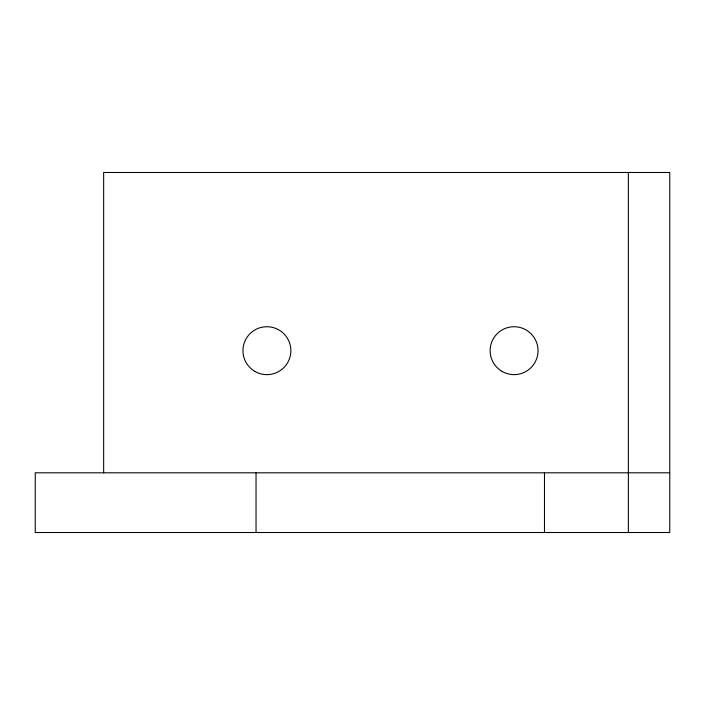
<?xml version="1.0" encoding="UTF-8"?>
<svg xmlns="http://www.w3.org/2000/svg" width="705" height="705" viewBox="0 0 705 705"><rect width="100%" height="100%" fill="white"/><g stroke="black" fill="none" stroke-linecap="round" stroke-linejoin="round"><path stroke-width="1.06" d="M669.75 472.808L35.25 472.808L35.25 532.513L669.75 532.513L669.75 172.487L103.644 172.487L103.644 472.808M628.358 172.487L628.358 532.513M544.48 472.808L544.48 532.513M256.038 472.808L256.038 532.513M254.919 371.429A23.961 23.961 0 0 0 290.857 350.685A23.961 23.961 0 0 0 254.919 329.931A23.961 23.961 0 0 0 254.919 371.429M502.101 371.429A23.961 23.961 0 0 0 538.038 350.685A23.961 23.961 0 0 0 502.101 329.931A23.961 23.961 0 0 0 502.101 371.429"/></g></svg>
